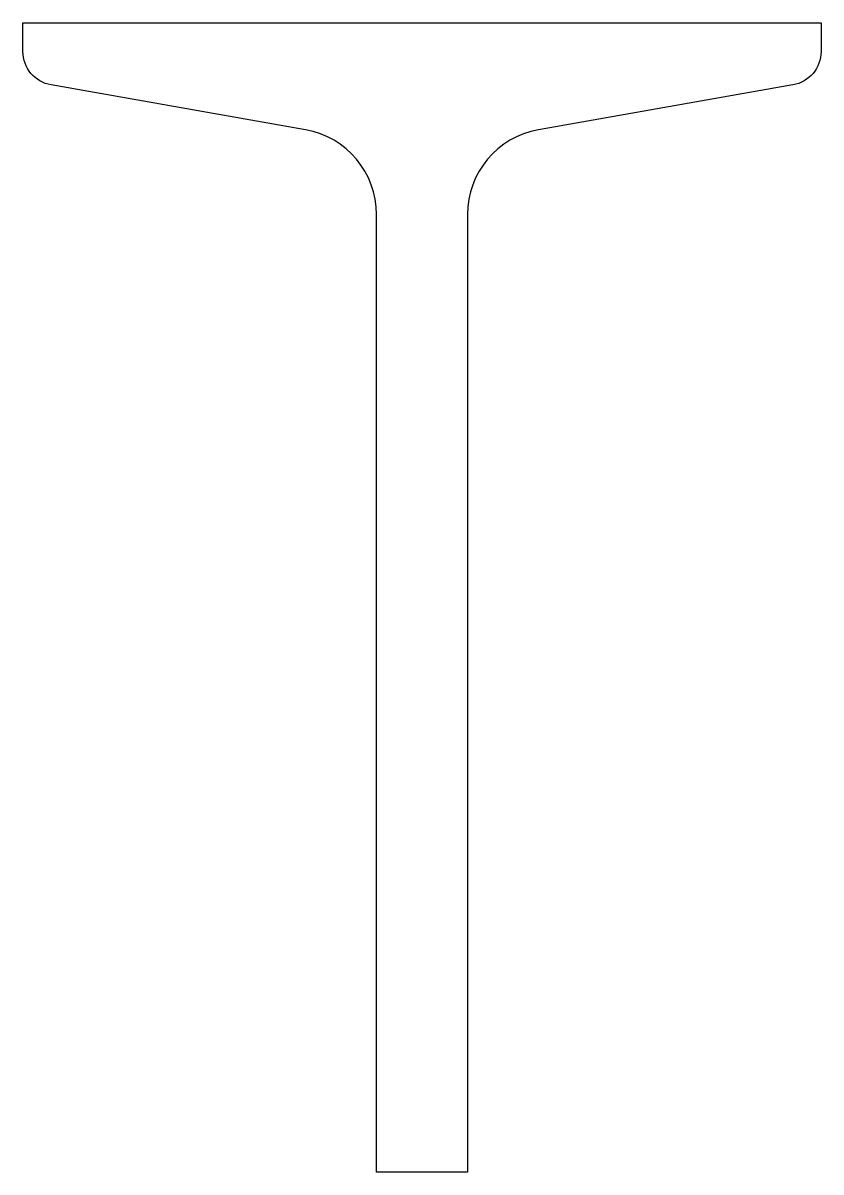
# Model space of a CAD drawing. Header units: inches. Extents: x -3.13 to 3.13, y -4.5 to 4.5.
import ezdxf

# ---------------------------------------------------------------- set-up
doc = ezdxf.new("R2010")
doc.units = ezdxf.units.IN
doc.layers.add('steel', color=7, linetype='Continuous')

msp = doc.modelspace()

# ---------------------------------------------------------------- linework, layer by layer
at = {"layer": 'steel'}
msp.add_lwpolyline([(3.125, 4.2766, -0.36397), (2.905, 4.0144), (0.9118, 3.6629, 0.36397), (0.3555, 3), (0.3555, -4.5), (-0.3555, -4.5), (-0.3555, 3, 0.36397), (-0.9118, 3.6629), (-2.905, 4.0144, -0.36397), (-3.125, 4.2766), (-3.125, 4.5), (3.125, 4.5)], format="xyb", close=True, dxfattribs=at)

doc.saveas('drawing.dxf')
